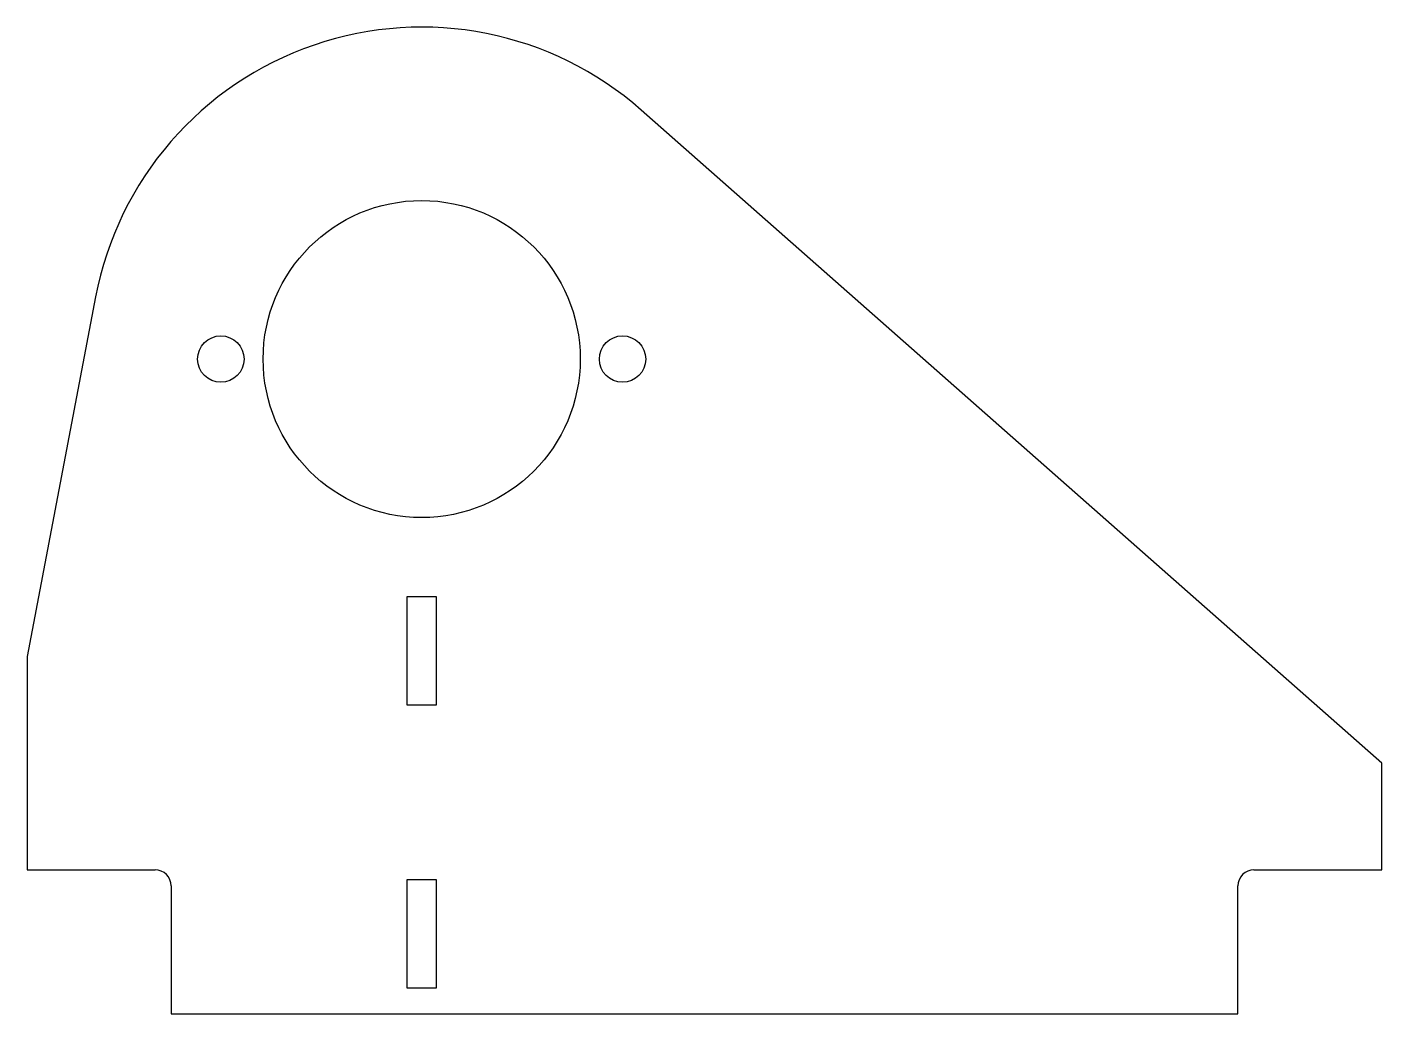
# Model space of a CAD drawing. Header units: millimetres. Extents: x -74 to 180, y -27 to 158.
import ezdxf

# ---------------------------------------------------------------- set-up
doc = ezdxf.new("R2010")
doc.units = ezdxf.units.MM

msp = doc.modelspace()

# ---------------------------------------------------------------- linework, layer by layer
at = {"color": 7, "linetype": 'Continuous', "lineweight": 25}
for p, q in [((180.08, 20), (41.17, 142.5)), ((-61.15, 107.46), (-74, 40)), ((-2.7, 51.28), (2.7, 51.28)), ((-2.7, 30.88), (-2.7, 51.28)), ((2.7, 51.28), (2.7, 30.88)), ((-74, 40), (-74, 0)), ((2.7, 30.88), (-2.7, 30.88)), ((180.08, 0), (180.08, 20)), ((-74, 0), (-50, 0)), ((156.08, 0), (180.08, 0)), ((-2.7, -22.2), (-2.7, -1.8)), ((-2.7, -1.8), (2.7, -1.8)), ((2.7, -1.8), (2.7, -22.2)), ((-47, -3), (-47, -27)), ((153.08, -27), (153.08, -3)), ((2.7, -22.2), (-2.7, -22.2)), ((-47, -27), (153.08, -27))]:
    msp.add_line(p, q, dxfattribs=at)
for centre, radius in [((0, 95.81), 29.73), ((-37.67, 95.81), 4.35), ((37.67, 95.81), 4.35)]:
    msp.add_circle(centre, radius, dxfattribs=at)
for centre, radius, start, end in [((0, 95.81), 62.25, 48.5907, 169.2153), ((-50, -3), 3, 0, 90), ((156.08, -3), 3, 90, 180)]:
    msp.add_arc(centre, radius, start, end, dxfattribs=at)

doc.saveas('drawing.dxf')
